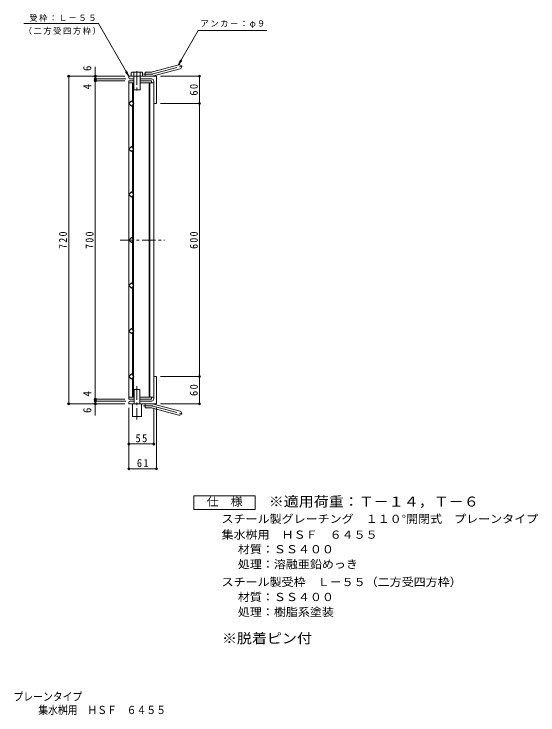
# Model space of a CAD drawing. Units: millimetres, scale not verified. Extents: x -1081 to 1060, y -823 to 800.
# Drawn here: x -92 to 1060, y -823 to 718 of the extents above; entities that cross this region are included whole.
import ezdxf
from ezdxf.enums import TextEntityAlignment as Align

# ---------------------------------------------------------------- set-up
doc = ezdxf.new("R2010")
doc.units = ezdxf.units.MM
doc.header["$LTSCALE"] = 6
doc.header["$PDMODE"] = 32
doc.header["$PDSIZE"] = 4.8
doc.linetypes.add('CHAIN1', pattern=[8, 5, -1, 1, -1])
doc.linetypes.add('CHAIN2', pattern=[12, 9, -1, 1, -1])
for name, color, linetype, lineweight in [('A-1', 2, 'Continuous', 9), ('A-2', 3, 'Continuous', 9), ('A-4', 7, 'Continuous', 9), ('A-5', 7, 'Continuous', 9), ('A-9', 4, 'Continuous', 9), ('F-4_F-4ﾚｲﾔ', 2, 'Continuous', 9)]:
    doc.layers.add(name, color=color, linetype=linetype, lineweight=lineweight)
doc.layers.add('F-5_F-5ﾚｲﾔ', color=2, linetype='Continuous')
doc.styles.add('ＭＳ ゴシック', font='')
doc.styles.get('ＭＳ ゴシック').set_extended_font_data('MS Gothic')

msp = doc.modelspace()

# ---------------------------------------------------------------- linework, layer by layer
at = {"layer": 'A-1'}
for p, q in [((212.196, 590.504), (270.386, 606.097)), ((196.051, 581.198), (196.051, 590.198)), ((209.866, 590.198), (196.051, 590.198)), ((214.525, 581.811), (272.716, 597.403)), ((221.051, 581.198), (160.051, 581.198)), ((160.051, 581.198), (160.051, 577.698)), ((171.051, 575.198), (162.551, 575.198)), ((211.051, 575.198), (185.051, 575.198)), ((215.051, 571.198), (215.051, 523.698)), ((221.051, 581.198), (221.051, 521.198)), ((215.051, -128.802), (215.051, -81.302)), ((217.551, -78.802), (221.051, -78.802)), ((221.051, -138.802), (221.051, -78.802)), ((160.051, -135.302), (160.051, -138.802)), ((171.551, -132.802), (162.551, -132.802)), ((211.051, -132.802), (184.551, -132.802)), ((221.051, -138.802), (160.051, -138.802)), ((196.051, -138.802), (196.051, -147.802)), ((209.866, -147.802), (196.051, -147.802)), ((212.196, -148.109), (270.386, -163.701)), ((214.525, -139.416), (272.716, -155.008))]:
    msp.add_line(p, q, dxfattribs=at)
at = {"layer": 'A-1', "linetype": 'CHAIN2'}
for p, q in [((213.36, 586.158), (278.527, 603.619)), ((209.866, 585.698), (192.246, 585.698)), ((209.866, -143.302), (192.246, -143.302)), ((213.36, -143.762), (278.527, -161.224))]:
    msp.add_line(p, q, dxfattribs=at)
at = {"layer": 'A-1'}
for centre, radius, start, end in [((271.551, 601.75), 4.5, 285.00014, 104.99991), ((209.866, 599.198), 9, 270, 285.00002), ((162.551, 577.698), 2.5, 180, 270), ((209.866, 599.198), 18, 270, 285), ((211.051, 571.198), 4, 0, 90), ((217.551, 523.698), 2.5, 180, 270), ((217.551, -81.302), 2.5, 90, 180), ((162.551, -135.302), 2.5, 90, 180), ((211.051, -128.802), 4, 270, 0), ((209.866, -156.802), 18, 74.99998, 89.99998), ((209.866, -156.802), 9, 74.99998, 90), ((271.551, -159.354), 4.5, 255.00008, 74.99986)]:
    msp.add_arc(centre, radius, start, end, dxfattribs=at)
at = {"layer": 'A-1', "linetype": 'CHAIN2'}
for centre, start, end in [((209.866, 599.198), 270, 284.99995), ((209.866, -156.802), 75.00005, 90)]:
    msp.add_arc(centre, 13.5, start, end, dxfattribs=at)
at = {"layer": 'A-2'}
for p, q in [((160.051, 571.198), (160.051, 321.198)), ((160.051, 571.198), (171.051, 571.198)), ((185.051, 571.198), (210.051, 571.198)), ((210.051, 571.198), (210.051, 566.698)), ((160.051, 566.698), (171.051, 566.698)), ((168.551, 566.698), (168.551, 524.012)), ((170.051, 566.698), (170.051, 522.512)), ((205.051, 566.698), (205.051, 321.198)), ((206.551, 566.698), (206.551, 321.198)), ((168.551, 518.384), (168.551, 424.012)), ((170.051, 519.884), (170.051, 422.512)), ((168.551, 418.384), (168.551, 324.012)), ((170.051, 419.884), (170.051, 322.512)), ((160.051, -128.802), (160.051, 321.198)), ((168.551, 224.011), (168.551, 318.384)), ((170.051, 222.511), (170.051, 319.884)), ((205.051, -124.302), (205.051, 321.198)), ((206.551, -124.302), (206.551, 321.198)), ((168.551, 124.012), (168.551, 218.384)), ((170.051, 122.511), (170.051, 219.884)), ((168.551, 24.012), (168.551, 118.384)), ((170.051, 22.511), (170.051, 119.884)), ((168.551, -75.989), (168.551, 18.384)), ((170.051, -77.489), (170.051, 19.884)), ((168.551, -124.302), (168.551, -81.616)), ((170.051, -124.302), (170.051, -80.116)), ((160.051, -124.302), (171.551, -124.302)), ((160.051, -128.802), (171.551, -128.802))]:
    msp.add_line(p, q, dxfattribs=at)
at = {"layer": 'A-2', "linetype": 'CHAIN1'}
msp.add_line((141.129, 221.198), (238.524, 221.198), dxfattribs=at)
at = {"layer": 'A-2'}
for points in [[(185.051, 566.698), (215.051, 566.698), (215.051, 321.198)], [(184.551, -124.302), (215.051, -124.302), (215.051, 321.198)], [(184.551, -128.802), (210.051, -128.802), (210.051, -124.302)]]:
    msp.add_lwpolyline(points, dxfattribs=at)
for points in [[(171.365, 521.198), (165.708, 515.541), (160.051, 521.198), (165.708, 526.855)], [(171.365, 421.198), (165.708, 415.541), (160.051, 421.198), (165.708, 426.855)], [(171.365, 321.198), (165.708, 315.541), (160.051, 321.198), (165.708, 326.855)], [(171.365, 221.198), (165.708, 226.855), (160.051, 221.198), (165.708, 215.541)], [(171.365, 121.198), (165.708, 126.855), (160.051, 121.198), (165.708, 115.541)], [(171.365, 21.198), (165.708, 26.855), (160.051, 21.198), (165.708, 15.541)], [(171.365, -78.802), (165.708, -73.145), (160.051, -78.802), (165.708, -84.459)]]:
    msp.add_lwpolyline(points, close=True, dxfattribs=at)
at = {"layer": 'A-4'}
for p, q in [((86.267, 601.971), (86.267, -164.123)), ((151.051, 581.198), (26.089, 581.198)), ((27.889, 581.198), (27.889, -138.802)), ((153.551, 575.198), (84.467, 575.198)), ((151.051, 571.198), (84.467, 571.198)), ((230.051, 581.198), (317.373, 581.198)), ((315.573, 581.198), (315.573, 521.198)), ((230.051, 521.198), (317.373, 521.198)), ((315.573, 521.198), (315.573, -138.802)), ((230.051, -78.802), (317.373, -78.802)), ((151.051, -128.802), (84.467, -128.802)), ((153.551, -132.802), (84.467, -132.802)), ((151.051, -138.802), (26.089, -138.802)), ((95.267, -138.802), (88.067, -138.802)), ((160.051, -147.802), (160.051, -283.483)), ((215.051, -147.802), (215.051, -228.92)), ((221.051, -147.802), (221.051, -283.483)), ((230.051, -138.802), (317.373, -138.802)), ((160.051, -227.12), (215.051, -227.12)), ((160.051, -236.12), (160.051, -228.92)), ((160.051, -281.683), (221.051, -281.683))]:
    msp.add_line(p, q, dxfattribs=at)
at = {"layer": 'A-4', "color": 2}
msp.add_line((217.551, 521.198), (221.051, 521.198), dxfattribs=at)
at = {"layer": 'A-4'}
for p in [(27.889, 581.198), (86.267, 581.198), (86.267, 575.198), (86.267, 571.198), (315.573, 581.198), (315.573, 521.198), (315.573, -78.802), (27.889, -138.802), (86.267, -128.802), (86.267, -132.802), (86.267, -138.802), (315.573, -138.802), (160.051, -227.12), (215.051, -227.12), (160.051, -281.683), (221.051, -281.683)]:
    msp.add_point(p, dxfattribs=at)
at = {"layer": 'A-5'}
for p, q in [((-71.009, 697.001), (93.192, 697.001)), ((160.051, 581.198), (93.192, 697.001)), ((268.801, 605.647), (273.585, 617.196)), ((268.801, 605.647), (276.411, 615.564)), ((160.051, 581.198), (152.441, 591.115)), ((160.051, 581.198), (155.268, 592.746))]:
    msp.add_line(p, q, dxfattribs=at)
msp.add_lwpolyline([(268.801, 605.647), (312.787, 681.833), (463.712, 681.833)], dxfattribs=at)
at = {"layer": 'A-9'}
for p, q in [((168.332, 590.158), (187.771, 590.158)), ((171.051, 581.198), (171.051, 589.117)), ((185.051, 581.198), (185.051, 589.117)), ((190.49, 589.117), (190.49, 581.198)), ((171.051, 581.198), (171.051, 551.198)), ((185.051, 581.198), (185.051, 551.198)), ((171.051, 551.198), (185.051, 551.198)), ((171.551, -107.105), (184.551, -107.105)), ((171.551, -107.105), (171.551, -138.802)), ((184.551, -107.105), (184.551, -138.802)), ((168.051, -138.802), (168.051, -166.802)), ((188.051, -138.802), (188.051, -166.802)), ((168.051, -166.802), (188.051, -166.802))]:
    msp.add_line(p, q, dxfattribs=at)
at = {"layer": 'A-9', "linetype": 'CHAIN1'}
for p, q in [((178.051, 592.093), (178.051, 545.736)), ((178.051, -100.099), (178.051, -173.294))]:
    msp.add_line(p, q, dxfattribs=at)
at = {"layer": 'A-9'}
msp.add_lwpolyline([(165.612, 589.117), (165.612, 581.198), (190.49, 581.198)], dxfattribs=at)
for centre, radius, start, end in [((168.332, 586.084), 4.074, 48.12389, 131.8763), ((178.051, 566.092), 24.066, 73.09029, 106.90971), ((187.771, 586.084), 4.074, 48.1237, 131.87611)]:
    msp.add_arc(centre, radius, start, end, dxfattribs=at)
at = {"layer": 'F-4_F-4ﾚｲﾔ'}
msp.add_lwpolyline([(302.838, -371.224), (302.838, -341.224), (437.837, -341.224), (437.837, -371.224)], close=True, dxfattribs=at)

# ---------------------------------------------------------------- texts
at = {"layer": 'A-4', "color": 2, "style": 'ＭＳ ゴシック'}
for s, p in [('6', (82.667, 592.57)), ('4', (82.667, 552.102)), ('4', (82.667, -122.748)), ('6', (82.667, -159.15))]:
    msp.add_text(s, height=17.6, rotation=90, dxfattribs=at).set_placement(p, align=Align.BOTTOM_LEFT)
at = {"layer": 'A-4', "color": 2, "char_height": 17.6, "attachment_point": 7, "rotation": 90, "style": 'ＭＳ ゴシック'}
for s, insert in [('\\T1.27;\\W0.95;60', (311.973, 538.448)), ('\\T1.27;\\W0.9;720', (24.289, 201.698)), ('\\T1.27;\\W0.9;700', (82.667, 201.698)), ('\\T1.27;\\W0.9;600', (311.973, 201.698)), ('\\T1.27;\\W0.95;60', (311.973, -121.552))]:
    msp.add_mtext(s, dxfattribs=dict(at, insert=insert))
at = {"layer": 'A-4', "color": 2, "char_height": 17.6, "attachment_point": 7, "style": 'ＭＳ ゴシック'}
for s, insert in [('\\T1.27;\\W0.95;55', (174.801, -223.52)), ('\\T1.27;\\W0.95;61', (177.801, -278.083))]:
    msp.add_mtext(s, dxfattribs=dict(at, insert=insert))
at = {"layer": 'A-5', "char_height": 13.2, "attachment_point": 7, "style": 'ＭＳ ゴシック'}
for s, insert in [('\\T1.17;受枠：Ｌ－５５', (-58.914, 701.232)), ('\\T1.17;アンカ－：φ９', (317.615, 686.795)), ('\\T1.17;（二方受四方枠）', (-71.276, 672.438))]:
    msp.add_mtext(s, dxfattribs=dict(at, insert=insert))
at = {"layer": 'F-4_F-4ﾚｲﾔ', "style": 'ＭＳ ゴシック', "width": 1.1}
for s, p in [('仕\u3000様', (331.338, -368.225)), ('スチール製グレーチング\u3000１１０°開閉式\u3000プレーンタイプ', (364.091, -405.977)), ('集水桝用\u3000ＨＳＦ\u3000６４５５', (364.091, -440.664)), ('材質：ＳＳ４００', (399.919, -472.646)), ('処理：溶融亜鉛めっき', (399.919, -505.647)), ('スチール製受枠\u3000Ｌ－５５（二方受四方枠）', (364.092, -544.647)), ('材質：ＳＳ４００', (399.918, -577.647)), ('処理：樹脂系塗装', (399.918, -610.647))]:
    msp.add_text(s, height=17.6, dxfattribs=at).set_placement(p, align=Align.BOTTOM_LEFT)
at = {"layer": 'F-4_F-4ﾚｲﾔ', "color": 3, "style": 'ＭＳ ゴシック', "width": 1.1}
msp.add_text('※脱着ピン付', height=21.99, dxfattribs=at).set_placement((364.849, -671.861), align=Align.BOTTOM_LEFT)
at = {"layer": 'F-5_F-5ﾚｲﾔ', "color": 3, "style": 'ＭＳ ゴシック', "width": 1.1}
msp.add_text('※適用荷重：Ｔ－１４，Ｔ－６', height=21.99, dxfattribs=at).set_placement((467.837, -371.224), align=Align.BOTTOM_LEFT)
at = {"layer": 'F-5_F-5ﾚｲﾔ', "style": 'ＭＳ ゴシック', "width": 0.9}
for s, p in [('スチール製グレーチング\u3000１１０°開閉式\u3000プレーンタイプ', (-512.046, -796.524)), ('集水桝用\u3000ＨＳＦ\u3000６４５５', (-39.071, -825.907))]:
    msp.add_text(s, height=17.6, dxfattribs=at).set_placement(p, align=Align.BOTTOM_LEFT)

doc.saveas('drawing.dxf')
